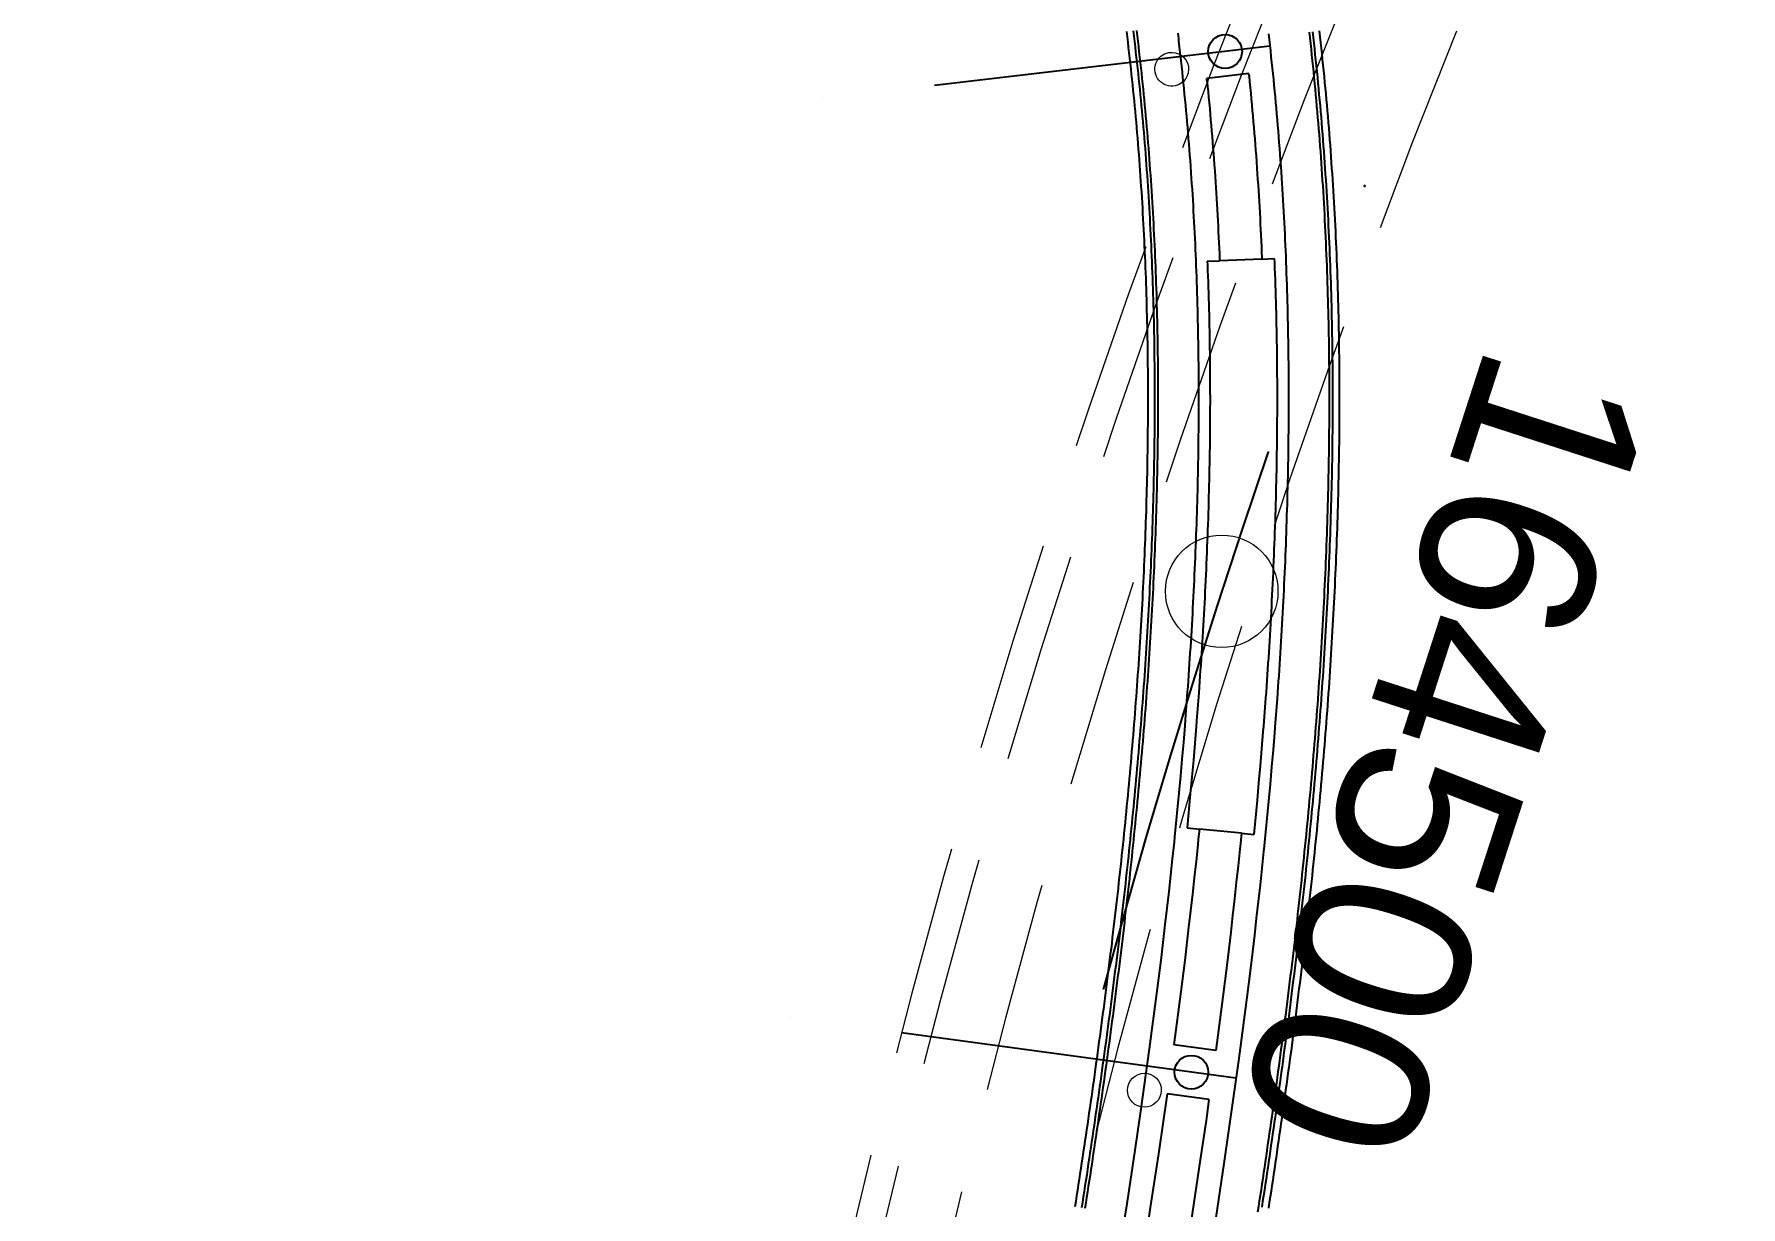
# Model space of a CAD drawing. Extents: x 2610184 to 2620710, y 1263771 to 1270672.
# Drawn here: x 2611996.2 to 2612072, y 1269742.5 to 1269794.6 of the extents above; entities that cross this region are included whole.
import ezdxf

# ---------------------------------------------------------------- set-up
doc = ezdxf.new("R2010")
doc.units = 0
doc.header["$LTSCALE"] = 5
for name, pattern in [('CADWORK_AC48', [15, 1, -14]), ('CADWORK_AC49', [55, 3, -1, 0.5, -50.5]), ('DASHDOT', [10, 5, -2.5, 0, -2.5]), ('DASHEDX2', [3.75, 2.5, -1.25])]:
    doc.linetypes.add(name, pattern=pattern)
doc.layers.get('0').update_dxf_attribs({"color": 1, "linetype": 'CONTINUOUS'})
for name, color, linetype in [('Grundriss_77', 7, 'CONTINUOUS'), ('Grundriss_90', 7, 'CONTINUOUS'), ('TunnelachseNord', 3, 'CONTINUOUS'), ('VIADUKT_BADENSTRASSE', 94, 'CONTINUOUS')]:
    doc.layers.add(name, color=color, linetype=linetype)
doc.styles.add('ARIAL', font='arial.ttf')

# ---------------------------------------------------------------- blocks, each defined once
blk = doc.blocks.new('CDWK_PTTYP10')
at = {"color": 0, "lineweight": -2}
blk.add_circle((0, 0), 0.5, dxfattribs=at)

msp = doc.modelspace()

# ---------------------------------------------------------------- linework, layer by layer
at = {"layer": 'Grundriss_77', "color": 9, "linetype": 'Continuous', "lineweight": 9}
for points in [[(2612046.898, 1269792.28, -1.017524), (2612046.623, 1269793.755, -0.982477), (2612046.898, 1269792.28)], [(2612045.944, 1269747.03, -0.997054), (2612045.115, 1269748.289, -1), (2612045.944, 1269747.03)]]:
    msp.add_lwpolyline(points, format="xyb", dxfattribs=at)
at = {"layer": 'Grundriss_77', "color": 1, "linetype": 'DASHDOT', "lineweight": 25}
msp.add_arc((2612410.452, 1269652.648), 380, 153.49903, 170.78156, dxfattribs=at)
at = {"layer": 'Grundriss_77', "color": 1, "linetype": 'DASHEDX2', "lineweight": 18, "ltscale": 0.75}
for radius in [388.175, 386.875, 378.7]:
    msp.add_arc((2612410.452, 1269652.648), radius, 157.96799, 170.78156, dxfattribs=at)
at = {"layer": 'Grundriss_90', "color": 220, "linetype": 'DASHDOT', "lineweight": 35}
msp.add_arc((2611838.686, 1269191.302), 565, 24.59307, 190.17489, dxfattribs=at)
at = {"layer": 'TunnelachseNord', "linetype": 'DASHEDX2', "lineweight": 18, "ltscale": 0.75}
msp.add_lwpolyline([(2612030.822, 1269595.722, -0.077589), (2612031.535, 1269714.144, -0.055968), (2612054.61, 1269796.649, -0.055968)], format="xyb", dxfattribs=at)
at = {"layer": 'VIADUKT_BADENSTRASSE', "color": 180, "linetype": 'CADWORK_AC49', "lineweight": -3}
for p, q in [((2612051.107, 1269794.035), (2612031.242, 1269791.715)), ((2612049.603, 1269748.192), (2612029.784, 1269750.879))]:
    msp.add_line(p, q, dxfattribs=at)
at = {"layer": 'VIADUKT_BADENSTRASSE', "color": 180, "linetype": 'CADWORK_AC48', "lineweight": -3}
for p, q in [((2612050.177, 1269792.819), (2612048.304, 1269792.6)), ((2612050.183, 1269792.703), (2612050.171, 1269792.818)), ((2612048.313, 1269792.513), (2612048.304, 1269792.6)), ((2612048.327, 1269784.487), (2612048.876, 1269784.509)), ((2612050.755, 1269784.585), (2612048.876, 1269784.509)), ((2612050.755, 1269784.585), (2612051.304, 1269784.607)), ((2612047.426, 1269759.316), (2612047.974, 1269759.262)), ((2612049.844, 1269759.075), (2612047.974, 1269759.262)), ((2612049.844, 1269759.075), (2612050.392, 1269759.02)), ((2612048.707, 1269749.424), (2612046.844, 1269749.676)), ((2612048.403, 1269747.245), (2612046.544, 1269747.497))]:
    msp.add_line(p, q, dxfattribs=at)
at = {"layer": 'VIADUKT_BADENSTRASSE', "color": 180, "linetype": 'Continuous', "lineweight": -3}
for points in [[(2612044.733, 1269794.687), (2612044.761, 1269794.451), (2612044.79, 1269794.214), (2612044.818, 1269793.978), (2612044.845, 1269793.742), (2612044.872, 1269793.505), (2612044.899, 1269793.269), (2612044.925, 1269793.032), (2612044.95, 1269792.795), (2612044.975, 1269792.558), (2612045, 1269792.321), (2612045.024, 1269792.084), (2612045.048, 1269791.847), (2612045.071, 1269791.61), (2612045.094, 1269791.372), (2612045.116, 1269791.135), (2612045.138, 1269790.897), (2612045.159, 1269790.659), (2612045.18, 1269790.422), (2612045.201, 1269790.184), (2612045.221, 1269789.946), (2612045.24, 1269789.708), (2612045.26, 1269789.47), (2612045.278, 1269789.232), (2612045.297, 1269788.994), (2612045.314, 1269788.755), (2612045.332, 1269788.517), (2612045.348, 1269788.279), (2612045.365, 1269788.04), (2612045.381, 1269787.801), (2612045.397, 1269787.563), (2612045.412, 1269787.324), (2612045.427, 1269787.085), (2612045.441, 1269786.846), (2612045.455, 1269786.607), (2612045.468, 1269786.368), (2612045.481, 1269786.129), (2612045.494, 1269785.89), (2612045.506, 1269785.651), (2612045.518, 1269785.411), (2612045.529, 1269785.172), (2612045.54, 1269784.933), (2612045.551, 1269784.693), (2612045.561, 1269784.454), (2612045.571, 1269784.214), (2612045.58, 1269783.974), (2612045.589, 1269783.735), (2612045.597, 1269783.495), (2612045.605, 1269783.255), (2612045.613, 1269783.015), (2612045.62, 1269782.775), (2612045.627, 1269782.535), (2612045.633, 1269782.295), (2612045.639, 1269782.055), (2612045.645, 1269781.814), (2612045.65, 1269781.574), (2612045.655, 1269781.334), (2612045.659, 1269781.093), (2612045.664, 1269780.853), (2612045.667, 1269780.613), (2612045.671, 1269780.372), (2612045.673, 1269780.131), (2612045.676, 1269779.891), (2612045.678, 1269779.65), (2612045.68, 1269779.409), (2612045.681, 1269779.169), (2612045.682, 1269778.928), (2612045.683, 1269778.687), (2612045.683, 1269778.446), (2612045.683, 1269778.205), (2612045.682, 1269777.964), (2612045.681, 1269777.723), (2612045.68, 1269777.482), (2612045.678, 1269777.241), (2612045.677, 1269776.999), (2612045.674, 1269776.758), (2612045.671, 1269776.517), (2612045.668, 1269776.276), (2612045.665, 1269776.034), (2612045.661, 1269775.793), (2612045.657, 1269775.551), (2612045.652, 1269775.31), (2612045.648, 1269775.068), (2612045.642, 1269774.827), (2612045.637, 1269774.585), (2612045.631, 1269774.344), (2612045.625, 1269774.102), (2612045.618, 1269773.86), (2612045.611, 1269773.619), (2612045.604, 1269773.377), (2612045.596, 1269773.135), (2612045.588, 1269772.893), (2612045.58, 1269772.651), (2612045.571, 1269772.409), (2612045.562, 1269772.167), (2612045.553, 1269771.925), (2612045.543, 1269771.683), (2612045.533, 1269771.441), (2612045.523, 1269771.199), (2612045.512, 1269770.957), (2612045.501, 1269770.715), (2612045.49, 1269770.473), (2612045.478, 1269770.231), (2612045.466, 1269769.989), (2612045.454, 1269769.746), (2612045.441, 1269769.504), (2612045.428, 1269769.262), (2612045.415, 1269769.019), (2612045.402, 1269768.777), (2612045.388, 1269768.535), (2612045.374, 1269768.292), (2612045.359, 1269768.05), (2612045.344, 1269767.807), (2612045.329, 1269767.565), (2612045.314, 1269767.322), (2612045.298, 1269767.08), (2612045.282, 1269766.837), (2612045.266, 1269766.594), (2612045.249, 1269766.352), (2612045.232, 1269766.109), (2612045.215, 1269765.866), (2612045.198, 1269765.624), (2612045.18, 1269765.381), (2612045.162, 1269765.138), (2612045.144, 1269764.896), (2612045.125, 1269764.653), (2612045.106, 1269764.41), (2612045.087, 1269764.167), (2612045.068, 1269763.924), (2612045.048, 1269763.681), (2612045.028, 1269763.438), (2612045.008, 1269763.195), (2612044.987, 1269762.953), (2612044.966, 1269762.71), (2612044.945, 1269762.467), (2612044.924, 1269762.223), (2612044.902, 1269761.98), (2612044.88, 1269761.737), (2612044.858, 1269761.494), (2612044.836, 1269761.251), (2612044.813, 1269761.008), (2612044.79, 1269760.765), (2612044.767, 1269760.522), (2612044.743, 1269760.279), (2612044.72, 1269760.035), (2612044.696, 1269759.792), (2612044.671, 1269759.549), (2612044.647, 1269759.306), (2612044.622, 1269759.062), (2612044.597, 1269758.819), (2612044.572, 1269758.576), (2612044.546, 1269758.332), (2612044.521, 1269758.089), (2612044.495, 1269757.846), (2612044.468, 1269757.602), (2612044.442, 1269757.359), (2612044.415, 1269757.116), (2612044.388, 1269756.872), (2612044.361, 1269756.629), (2612044.334, 1269756.385), (2612044.306, 1269756.142), (2612044.279, 1269755.898), (2612044.25, 1269755.655), (2612044.222, 1269755.411), (2612044.194, 1269755.167), (2612044.165, 1269754.924), (2612044.136, 1269754.68), (2612044.107, 1269754.437), (2612044.078, 1269754.193), (2612044.048, 1269753.949), (2612044.018, 1269753.706), (2612043.988, 1269753.462), (2612043.958, 1269753.218), (2612043.927, 1269752.975), (2612043.897, 1269752.731), (2612043.866, 1269752.487), (2612043.835, 1269752.243), (2612043.804, 1269751.999), (2612043.772, 1269751.756), (2612043.741, 1269751.512), (2612043.709, 1269751.268), (2612043.677, 1269751.024), (2612043.644, 1269750.78), (2612043.612, 1269750.536), (2612043.579, 1269750.292), (2612043.547, 1269750.048), (2612043.514, 1269749.804), (2612043.48, 1269749.561), (2612043.447, 1269749.317), (2612043.414, 1269749.072), (2612043.38, 1269748.828), (2612043.346, 1269748.584), (2612043.312, 1269748.34), (2612043.278, 1269748.096), (2612043.243, 1269747.852), (2612043.209, 1269747.608), (2612043.174, 1269747.364), (2612043.139, 1269747.12), (2612043.104, 1269746.876), (2612043.068, 1269746.631), (2612043.033, 1269746.387), (2612042.997, 1269746.143), (2612042.962, 1269745.899), (2612042.926, 1269745.654), (2612042.89, 1269745.41), (2612042.853, 1269745.166), (2612042.817, 1269744.921), (2612042.781, 1269744.677), (2612042.744, 1269744.433), (2612042.707, 1269744.188), (2612042.67, 1269743.944), (2612042.633, 1269743.699), (2612042.596, 1269743.455), (2612042.558, 1269743.211), (2612042.521, 1269742.966), (2612042.483, 1269742.722), (2612042.445, 1269742.477)], [(2612045.031, 1269794.723), (2612045.059, 1269794.487), (2612045.088, 1269794.25), (2612045.116, 1269794.013), (2612045.143, 1269793.776), (2612045.17, 1269793.539), (2612045.197, 1269793.302), (2612045.223, 1269793.064), (2612045.249, 1269792.827), (2612045.274, 1269792.589), (2612045.298, 1269792.352), (2612045.322, 1269792.114), (2612045.346, 1269791.876), (2612045.369, 1269791.638), (2612045.393, 1269791.4), (2612045.415, 1269791.162), (2612045.437, 1269790.924), (2612045.458, 1269790.686), (2612045.479, 1269790.448), (2612045.5, 1269790.209), (2612045.52, 1269789.971), (2612045.539, 1269789.732), (2612045.559, 1269789.494), (2612045.577, 1269789.255), (2612045.596, 1269789.016), (2612045.613, 1269788.777), (2612045.631, 1269788.539), (2612045.648, 1269788.3), (2612045.664, 1269788.06), (2612045.68, 1269787.821), (2612045.696, 1269787.582), (2612045.711, 1269787.343), (2612045.726, 1269787.103), (2612045.74, 1269786.864), (2612045.754, 1269786.624), (2612045.768, 1269786.385), (2612045.781, 1269786.145), (2612045.794, 1269785.906), (2612045.806, 1269785.666), (2612045.818, 1269785.426), (2612045.829, 1269785.186), (2612045.84, 1269784.946), (2612045.851, 1269784.706), (2612045.861, 1269784.466), (2612045.87, 1269784.226), (2612045.88, 1269783.986), (2612045.889, 1269783.745), (2612045.897, 1269783.505), (2612045.905, 1269783.265), (2612045.913, 1269783.024), (2612045.92, 1269782.784), (2612045.927, 1269782.543), (2612045.933, 1269782.303), (2612045.939, 1269782.062), (2612045.945, 1269781.821), (2612045.95, 1269781.58), (2612045.955, 1269781.34), (2612045.959, 1269781.099), (2612045.964, 1269780.858), (2612045.967, 1269780.617), (2612045.971, 1269780.376), (2612045.973, 1269780.135), (2612045.976, 1269779.894), (2612045.978, 1269779.652), (2612045.98, 1269779.411), (2612045.981, 1269779.17), (2612045.982, 1269778.929), (2612045.983, 1269778.687), (2612045.983, 1269778.446), (2612045.983, 1269778.205), (2612045.982, 1269777.963), (2612045.981, 1269777.722), (2612045.98, 1269777.48), (2612045.978, 1269777.238), (2612045.977, 1269776.997), (2612045.974, 1269776.755), (2612045.971, 1269776.513), (2612045.968, 1269776.272), (2612045.965, 1269776.03), (2612045.961, 1269775.788), (2612045.957, 1269775.546), (2612045.952, 1269775.304), (2612045.947, 1269775.062), (2612045.942, 1269774.82), (2612045.937, 1269774.578), (2612045.931, 1269774.336), (2612045.924, 1269774.094), (2612045.918, 1269773.852), (2612045.911, 1269773.61), (2612045.903, 1269773.368), (2612045.896, 1269773.125), (2612045.888, 1269772.883), (2612045.879, 1269772.641), (2612045.871, 1269772.398), (2612045.862, 1269772.156), (2612045.852, 1269771.914), (2612045.843, 1269771.671), (2612045.833, 1269771.429), (2612045.822, 1269771.186), (2612045.812, 1269770.944), (2612045.801, 1269770.701), (2612045.789, 1269770.459), (2612045.778, 1269770.216), (2612045.766, 1269769.974), (2612045.753, 1269769.731), (2612045.741, 1269769.488), (2612045.728, 1269769.246), (2612045.715, 1269769.003), (2612045.701, 1269768.76), (2612045.687, 1269768.517), (2612045.673, 1269768.275), (2612045.659, 1269768.032), (2612045.644, 1269767.789), (2612045.629, 1269767.546), (2612045.613, 1269767.303), (2612045.598, 1269767.06), (2612045.582, 1269766.817), (2612045.565, 1269766.574), (2612045.549, 1269766.331), (2612045.532, 1269766.088), (2612045.515, 1269765.845), (2612045.497, 1269765.602), (2612045.479, 1269765.359), (2612045.461, 1269765.116), (2612045.443, 1269764.873), (2612045.424, 1269764.63), (2612045.405, 1269764.386), (2612045.386, 1269764.143), (2612045.367, 1269763.9), (2612045.347, 1269763.657), (2612045.327, 1269763.414), (2612045.307, 1269763.17), (2612045.286, 1269762.927), (2612045.265, 1269762.684), (2612045.244, 1269762.44), (2612045.223, 1269762.197), (2612045.201, 1269761.954), (2612045.179, 1269761.71), (2612045.157, 1269761.467), (2612045.134, 1269761.223), (2612045.112, 1269760.98), (2612045.089, 1269760.737), (2612045.065, 1269760.493), (2612045.042, 1269760.25), (2612045.018, 1269760.006), (2612044.994, 1269759.763), (2612044.97, 1269759.519), (2612044.945, 1269759.275), (2612044.921, 1269759.032), (2612044.895, 1269758.788), (2612044.87, 1269758.545), (2612044.845, 1269758.301), (2612044.819, 1269758.057), (2612044.793, 1269757.814), (2612044.767, 1269757.57), (2612044.74, 1269757.326), (2612044.714, 1269757.083), (2612044.687, 1269756.839), (2612044.659, 1269756.595), (2612044.632, 1269756.351), (2612044.604, 1269756.108), (2612044.577, 1269755.864), (2612044.549, 1269755.62), (2612044.52, 1269755.376), (2612044.492, 1269755.132), (2612044.463, 1269754.889), (2612044.434, 1269754.645), (2612044.405, 1269754.401), (2612044.375, 1269754.157), (2612044.346, 1269753.913), (2612044.316, 1269753.669), (2612044.286, 1269753.425), (2612044.256, 1269753.181), (2612044.225, 1269752.937), (2612044.194, 1269752.693), (2612044.164, 1269752.449), (2612044.132, 1269752.205), (2612044.101, 1269751.961), (2612044.07, 1269751.717), (2612044.038, 1269751.473), (2612044.006, 1269751.229), (2612043.974, 1269750.985), (2612043.942, 1269750.741), (2612043.909, 1269750.497), (2612043.877, 1269750.253), (2612043.844, 1269750.008), (2612043.811, 1269749.764), (2612043.778, 1269749.52), (2612043.744, 1269749.276), (2612043.711, 1269749.032), (2612043.677, 1269748.787), (2612043.643, 1269748.543), (2612043.609, 1269748.299), (2612043.575, 1269748.054), (2612043.54, 1269747.81), (2612043.506, 1269747.566), (2612043.471, 1269747.321), (2612043.436, 1269747.077), (2612043.401, 1269746.833), (2612043.365, 1269746.588), (2612043.33, 1269746.344), (2612043.294, 1269746.1), (2612043.258, 1269745.855), (2612043.223, 1269745.611), (2612043.186, 1269745.366), (2612043.15, 1269745.122), (2612043.114, 1269744.877), (2612043.077, 1269744.633), (2612043.04, 1269744.388), (2612043.004, 1269744.144), (2612042.967, 1269743.899), (2612042.929, 1269743.654), (2612042.892, 1269743.41), (2612042.855, 1269743.165), (2612042.817, 1269742.92), (2612042.779, 1269742.676), (2612042.742, 1269742.431)], [(2612045.179, 1269794.742), (2612045.208, 1269794.505), (2612045.237, 1269794.268), (2612045.265, 1269794.03), (2612045.292, 1269793.793), (2612045.319, 1269793.556), (2612045.346, 1269793.318), (2612045.372, 1269793.081), (2612045.398, 1269792.843), (2612045.423, 1269792.605), (2612045.448, 1269792.367), (2612045.472, 1269792.129), (2612045.496, 1269791.891), (2612045.519, 1269791.653), (2612045.542, 1269791.415), (2612045.564, 1269791.176), (2612045.586, 1269790.938), (2612045.607, 1269790.699), (2612045.629, 1269790.461), (2612045.649, 1269790.222), (2612045.669, 1269789.983), (2612045.689, 1269789.745), (2612045.708, 1269789.506), (2612045.727, 1269789.267), (2612045.745, 1269789.028), (2612045.763, 1269788.789), (2612045.781, 1269788.549), (2612045.797, 1269788.31), (2612045.814, 1269788.071), (2612045.83, 1269787.831), (2612045.846, 1269787.592), (2612045.861, 1269787.352), (2612045.876, 1269787.113), (2612045.89, 1269786.873), (2612045.904, 1269786.633), (2612045.918, 1269786.393), (2612045.931, 1269786.153), (2612045.943, 1269785.913), (2612045.956, 1269785.673), (2612045.967, 1269785.433), (2612045.979, 1269785.193), (2612045.99, 1269784.953), (2612046, 1269784.713), (2612046.01, 1269784.472), (2612046.02, 1269784.232), (2612046.029, 1269783.991), (2612046.038, 1269783.751), (2612046.047, 1269783.51), (2612046.055, 1269783.27), (2612046.063, 1269783.029), (2612046.07, 1269782.788), (2612046.077, 1269782.547), (2612046.083, 1269782.306), (2612046.089, 1269782.066), (2612046.095, 1269781.825), (2612046.1, 1269781.584), (2612046.105, 1269781.343), (2612046.109, 1269781.101), (2612046.114, 1269780.86), (2612046.117, 1269780.619), (2612046.121, 1269780.378), (2612046.123, 1269780.136), (2612046.126, 1269779.895), (2612046.128, 1269779.654), (2612046.13, 1269779.412), (2612046.131, 1269779.171), (2612046.132, 1269778.929), (2612046.133, 1269778.688), (2612046.133, 1269778.446), (2612046.133, 1269778.204), (2612046.132, 1269777.963), (2612046.131, 1269777.721), (2612046.13, 1269777.479), (2612046.128, 1269777.237), (2612046.127, 1269776.995), (2612046.124, 1269776.753), (2612046.121, 1269776.512), (2612046.118, 1269776.27), (2612046.115, 1269776.028), (2612046.111, 1269775.785), (2612046.107, 1269775.543), (2612046.102, 1269775.301), (2612046.097, 1269775.059), (2612046.092, 1269774.817), (2612046.087, 1269774.575), (2612046.081, 1269774.332), (2612046.074, 1269774.09), (2612046.068, 1269773.848), (2612046.061, 1269773.605), (2612046.053, 1269773.363), (2612046.046, 1269773.12), (2612046.038, 1269772.878), (2612046.029, 1269772.636), (2612046.021, 1269772.393), (2612046.012, 1269772.15), (2612046.002, 1269771.908), (2612045.993, 1269771.665), (2612045.982, 1269771.423), (2612045.972, 1269771.18), (2612045.961, 1269770.937), (2612045.951, 1269770.694), (2612045.939, 1269770.452), (2612045.928, 1269770.209), (2612045.915, 1269769.966), (2612045.903, 1269769.723), (2612045.891, 1269769.48), (2612045.878, 1269769.237), (2612045.864, 1269768.995), (2612045.851, 1269768.752), (2612045.837, 1269768.509), (2612045.823, 1269768.266), (2612045.808, 1269768.023), (2612045.794, 1269767.78), (2612045.778, 1269767.537), (2612045.763, 1269767.293), (2612045.747, 1269767.05), (2612045.731, 1269766.807), (2612045.715, 1269766.564), (2612045.698, 1269766.321), (2612045.681, 1269766.078), (2612045.664, 1269765.834), (2612045.647, 1269765.591), (2612045.629, 1269765.348), (2612045.611, 1269765.105), (2612045.593, 1269764.861), (2612045.574, 1269764.618), (2612045.555, 1269764.375), (2612045.536, 1269764.131), (2612045.516, 1269763.888), (2612045.496, 1269763.645), (2612045.476, 1269763.401), (2612045.456, 1269763.158), (2612045.435, 1269762.914), (2612045.415, 1269762.671), (2612045.393, 1269762.427), (2612045.372, 1269762.184), (2612045.35, 1269761.94), (2612045.328, 1269761.697), (2612045.306, 1269761.453), (2612045.284, 1269761.21), (2612045.261, 1269760.966), (2612045.238, 1269760.722), (2612045.215, 1269760.479), (2612045.191, 1269760.235), (2612045.167, 1269759.992), (2612045.143, 1269759.748), (2612045.119, 1269759.504), (2612045.094, 1269759.26), (2612045.07, 1269759.017), (2612045.045, 1269758.773), (2612045.019, 1269758.529), (2612044.994, 1269758.285), (2612044.968, 1269758.042), (2612044.942, 1269757.798), (2612044.916, 1269757.554), (2612044.889, 1269757.31), (2612044.863, 1269757.066), (2612044.836, 1269756.822), (2612044.809, 1269756.579), (2612044.781, 1269756.335), (2612044.753, 1269756.091), (2612044.726, 1269755.847), (2612044.698, 1269755.603), (2612044.669, 1269755.359), (2612044.641, 1269755.115), (2612044.612, 1269754.871), (2612044.583, 1269754.627), (2612044.554, 1269754.383), (2612044.524, 1269754.139), (2612044.495, 1269753.895), (2612044.465, 1269753.651), (2612044.435, 1269753.407), (2612044.404, 1269753.163), (2612044.374, 1269752.919), (2612044.343, 1269752.675), (2612044.312, 1269752.43), (2612044.281, 1269752.186), (2612044.25, 1269751.942), (2612044.218, 1269751.698), (2612044.187, 1269751.454), (2612044.155, 1269751.21), (2612044.123, 1269750.965), (2612044.091, 1269750.721), (2612044.058, 1269750.477), (2612044.025, 1269750.233), (2612043.993, 1269749.988), (2612043.96, 1269749.744), (2612043.926, 1269749.5), (2612043.893, 1269749.255), (2612043.859, 1269749.011), (2612043.826, 1269748.767), (2612043.792, 1269748.522), (2612043.757, 1269748.278), (2612043.723, 1269748.034), (2612043.689, 1269747.789), (2612043.654, 1269747.545), (2612043.619, 1269747.3), (2612043.584, 1269747.056), (2612043.549, 1269746.811), (2612043.514, 1269746.567), (2612043.478, 1269746.322), (2612043.443, 1269746.078), (2612043.407, 1269745.833), (2612043.371, 1269745.589), (2612043.335, 1269745.344), (2612043.299, 1269745.1), (2612043.262, 1269744.855), (2612043.226, 1269744.61), (2612043.189, 1269744.366), (2612043.152, 1269744.121), (2612043.115, 1269743.876), (2612043.078, 1269743.632), (2612043.04, 1269743.387), (2612043.003, 1269743.142), (2612042.965, 1269742.898), (2612042.928, 1269742.653), (2612042.89, 1269742.408)], [(2612052.853, 1269794.663), (2612052.881, 1269794.411), (2612052.91, 1269794.158), (2612052.937, 1269793.905), (2612052.965, 1269793.653), (2612052.991, 1269793.4), (2612053.018, 1269793.147), (2612053.043, 1269792.894), (2612053.069, 1269792.641), (2612053.093, 1269792.388), (2612053.118, 1269792.135), (2612053.141, 1269791.882), (2612053.165, 1269791.629), (2612053.187, 1269791.376), (2612053.21, 1269791.123), (2612053.231, 1269790.87), (2612053.253, 1269790.616), (2612053.274, 1269790.363), (2612053.294, 1269790.11), (2612053.314, 1269789.857), (2612053.334, 1269789.604), (2612053.352, 1269789.35), (2612053.371, 1269789.097), (2612053.389, 1269788.844), (2612053.406, 1269788.59), (2612053.423, 1269788.337), (2612053.44, 1269788.084), (2612053.456, 1269787.83), (2612053.472, 1269787.577), (2612053.487, 1269787.323), (2612053.502, 1269787.07), (2612053.516, 1269786.816), (2612053.53, 1269786.563), (2612053.543, 1269786.309), (2612053.556, 1269786.056), (2612053.568, 1269785.802), (2612053.581, 1269785.549), (2612053.592, 1269785.295), (2612053.603, 1269785.042), (2612053.614, 1269784.788), (2612053.624, 1269784.535), (2612053.634, 1269784.281), (2612053.643, 1269784.028), (2612053.652, 1269783.774), (2612053.661, 1269783.521), (2612053.669, 1269783.267), (2612053.677, 1269783.014), (2612053.684, 1269782.76), (2612053.691, 1269782.507), (2612053.697, 1269782.253), (2612053.703, 1269781.999), (2612053.708, 1269781.746), (2612053.714, 1269781.492), (2612053.718, 1269781.239), (2612053.723, 1269780.985), (2612053.726, 1269780.732), (2612053.73, 1269780.478), (2612053.733, 1269780.225), (2612053.736, 1269779.971), (2612053.738, 1269779.718), (2612053.74, 1269779.464), (2612053.741, 1269779.211), (2612053.742, 1269778.957), (2612053.743, 1269778.704), (2612053.743, 1269778.45), (2612053.743, 1269778.197), (2612053.742, 1269777.944), (2612053.741, 1269777.69), (2612053.74, 1269777.437), (2612053.738, 1269777.183), (2612053.736, 1269776.93), (2612053.734, 1269776.676), (2612053.731, 1269776.423), (2612053.727, 1269776.17), (2612053.724, 1269775.917), (2612053.72, 1269775.663), (2612053.716, 1269775.41), (2612053.711, 1269775.157), (2612053.706, 1269774.903), (2612053.7, 1269774.65), (2612053.694, 1269774.397), (2612053.688, 1269774.144), (2612053.682, 1269773.891), (2612053.675, 1269773.637), (2612053.667, 1269773.384), (2612053.66, 1269773.131), (2612053.652, 1269772.878), (2612053.643, 1269772.625), (2612053.635, 1269772.372), (2612053.625, 1269772.119), (2612053.616, 1269771.866), (2612053.606, 1269771.613), (2612053.596, 1269771.36), (2612053.586, 1269771.107), (2612053.575, 1269770.854), (2612053.564, 1269770.601), (2612053.552, 1269770.349), (2612053.541, 1269770.096), (2612053.528, 1269769.843), (2612053.516, 1269769.59), (2612053.503, 1269769.337), (2612053.49, 1269769.085), (2612053.477, 1269768.832), (2612053.463, 1269768.579), (2612053.449, 1269768.327), (2612053.434, 1269768.074), (2612053.42, 1269767.822), (2612053.404, 1269767.569), (2612053.389, 1269767.317), (2612053.373, 1269767.064), (2612053.357, 1269766.812), (2612053.341, 1269766.559), (2612053.325, 1269766.307), (2612053.308, 1269766.054), (2612053.29, 1269765.802), (2612053.273, 1269765.55), (2612053.255, 1269765.297), (2612053.237, 1269765.045), (2612053.218, 1269764.793), (2612053.2, 1269764.541), (2612053.181, 1269764.289), (2612053.161, 1269764.037), (2612053.142, 1269763.785), (2612053.122, 1269763.532), (2612053.102, 1269763.28), (2612053.081, 1269763.028), (2612053.06, 1269762.777), (2612053.039, 1269762.525), (2612053.018, 1269762.273), (2612052.996, 1269762.021), (2612052.975, 1269761.769), (2612052.952, 1269761.517), (2612052.93, 1269761.266), (2612052.907, 1269761.014), (2612052.884, 1269760.762), (2612052.861, 1269760.511), (2612052.838, 1269760.259), (2612052.814, 1269760.007), (2612052.79, 1269759.756), (2612052.766, 1269759.504), (2612052.741, 1269759.253), (2612052.716, 1269759.001), (2612052.691, 1269758.75), (2612052.666, 1269758.499), (2612052.64, 1269758.247), (2612052.615, 1269757.996), (2612052.589, 1269757.745), (2612052.562, 1269757.494), (2612052.536, 1269757.243), (2612052.509, 1269756.991), (2612052.482, 1269756.74), (2612052.455, 1269756.489), (2612052.427, 1269756.238), (2612052.399, 1269755.987), (2612052.372, 1269755.736), (2612052.343, 1269755.485), (2612052.315, 1269755.235), (2612052.286, 1269754.984), (2612052.257, 1269754.733), (2612052.228, 1269754.482), (2612052.199, 1269754.232), (2612052.169, 1269753.981), (2612052.14, 1269753.73), (2612052.11, 1269753.48), (2612052.079, 1269753.229), (2612052.049, 1269752.979), (2612052.018, 1269752.728), (2612051.987, 1269752.478), (2612051.956, 1269752.227), (2612051.925, 1269751.977), (2612051.894, 1269751.726), (2612051.862, 1269751.476), (2612051.83, 1269751.226), (2612051.798, 1269750.976), (2612051.766, 1269750.726), (2612051.733, 1269750.475), (2612051.701, 1269750.225), (2612051.668, 1269749.975), (2612051.635, 1269749.725), (2612051.602, 1269749.475), (2612051.568, 1269749.225), (2612051.535, 1269748.975), (2612051.501, 1269748.725), (2612051.467, 1269748.476), (2612051.433, 1269748.226), (2612051.398, 1269747.976), (2612051.364, 1269747.726), (2612051.329, 1269747.477), (2612051.294, 1269747.227), (2612051.259, 1269746.977), (2612051.224, 1269746.728), (2612051.189, 1269746.478), (2612051.153, 1269746.229), (2612051.118, 1269745.979), (2612051.082, 1269745.73), (2612051.046, 1269745.48), (2612051.009, 1269745.231), (2612050.973, 1269744.982), (2612050.937, 1269744.732), (2612050.9, 1269744.483), (2612050.863, 1269744.234), (2612050.826, 1269743.985), (2612050.789, 1269743.736), (2612050.752, 1269743.487), (2612050.715, 1269743.237), (2612050.677, 1269742.988), (2612050.639, 1269742.739), (2612050.602, 1269742.49), (2612050.564, 1269742.242)], [(2612053.002, 1269794.681), (2612053.03, 1269794.427), (2612053.059, 1269794.175), (2612053.086, 1269793.921), (2612053.114, 1269793.668), (2612053.14, 1269793.415), (2612053.167, 1269793.162), (2612053.192, 1269792.909), (2612053.218, 1269792.656), (2612053.243, 1269792.402), (2612053.267, 1269792.149), (2612053.291, 1269791.896), (2612053.314, 1269791.643), (2612053.337, 1269791.389), (2612053.359, 1269791.136), (2612053.381, 1269790.882), (2612053.403, 1269790.629), (2612053.423, 1269790.375), (2612053.444, 1269790.122), (2612053.463, 1269789.868), (2612053.483, 1269789.615), (2612053.502, 1269789.361), (2612053.521, 1269789.108), (2612053.538, 1269788.854), (2612053.556, 1269788.601), (2612053.573, 1269788.347), (2612053.59, 1269788.093), (2612053.606, 1269787.839), (2612053.622, 1269787.586), (2612053.637, 1269787.332), (2612053.651, 1269787.078), (2612053.666, 1269786.825), (2612053.68, 1269786.571), (2612053.693, 1269786.317), (2612053.706, 1269786.063), (2612053.718, 1269785.81), (2612053.73, 1269785.556), (2612053.742, 1269785.302), (2612053.753, 1269785.048), (2612053.764, 1269784.795), (2612053.774, 1269784.541), (2612053.784, 1269784.287), (2612053.793, 1269784.033), (2612053.802, 1269783.779), (2612053.811, 1269783.526), (2612053.819, 1269783.272), (2612053.827, 1269783.018), (2612053.834, 1269782.764), (2612053.841, 1269782.51), (2612053.847, 1269782.257), (2612053.853, 1269782.003), (2612053.858, 1269781.749), (2612053.864, 1269781.495), (2612053.868, 1269781.241), (2612053.872, 1269780.988), (2612053.876, 1269780.734), (2612053.88, 1269780.48), (2612053.883, 1269780.226), (2612053.886, 1269779.973), (2612053.888, 1269779.719), (2612053.89, 1269779.465), (2612053.891, 1269779.211), (2612053.892, 1269778.958), (2612053.893, 1269778.704), (2612053.893, 1269778.45), (2612053.893, 1269778.197), (2612053.892, 1269777.943), (2612053.891, 1269777.689), (2612053.89, 1269777.436), (2612053.888, 1269777.182), (2612053.886, 1269776.929), (2612053.884, 1269776.675), (2612053.881, 1269776.421), (2612053.877, 1269776.168), (2612053.874, 1269775.914), (2612053.87, 1269775.661), (2612053.866, 1269775.407), (2612053.861, 1269775.154), (2612053.856, 1269774.9), (2612053.85, 1269774.647), (2612053.844, 1269774.393), (2612053.838, 1269774.14), (2612053.832, 1269773.887), (2612053.824, 1269773.633), (2612053.817, 1269773.38), (2612053.81, 1269773.127), (2612053.802, 1269772.873), (2612053.793, 1269772.62), (2612053.784, 1269772.367), (2612053.775, 1269772.114), (2612053.766, 1269771.86), (2612053.756, 1269771.607), (2612053.746, 1269771.354), (2612053.736, 1269771.101), (2612053.725, 1269770.848), (2612053.714, 1269770.595), (2612053.702, 1269770.342), (2612053.69, 1269770.089), (2612053.678, 1269769.836), (2612053.666, 1269769.583), (2612053.653, 1269769.33), (2612053.64, 1269769.077), (2612053.626, 1269768.824), (2612053.613, 1269768.571), (2612053.599, 1269768.318), (2612053.584, 1269768.065), (2612053.569, 1269767.813), (2612053.554, 1269767.56), (2612053.539, 1269767.307), (2612053.523, 1269767.055), (2612053.507, 1269766.802), (2612053.491, 1269766.549), (2612053.474, 1269766.297), (2612053.457, 1269766.044), (2612053.44, 1269765.792), (2612053.422, 1269765.539), (2612053.405, 1269765.287), (2612053.386, 1269765.034), (2612053.368, 1269764.782), (2612053.349, 1269764.53), (2612053.33, 1269764.277), (2612053.311, 1269764.025), (2612053.291, 1269763.773), (2612053.271, 1269763.521), (2612053.251, 1269763.268), (2612053.231, 1269763.016), (2612053.21, 1269762.764), (2612053.189, 1269762.512), (2612053.168, 1269762.26), (2612053.146, 1269762.008), (2612053.124, 1269761.756), (2612053.102, 1269761.504), (2612053.079, 1269761.252), (2612053.057, 1269761), (2612053.034, 1269760.749), (2612053.011, 1269760.497), (2612052.987, 1269760.245), (2612052.963, 1269759.993), (2612052.939, 1269759.742), (2612052.915, 1269759.49), (2612052.89, 1269759.238), (2612052.866, 1269758.987), (2612052.841, 1269758.735), (2612052.815, 1269758.484), (2612052.79, 1269758.232), (2612052.764, 1269757.981), (2612052.738, 1269757.729), (2612052.711, 1269757.478), (2612052.685, 1269757.227), (2612052.658, 1269756.975), (2612052.631, 1269756.724), (2612052.604, 1269756.473), (2612052.576, 1269756.222), (2612052.549, 1269755.971), (2612052.521, 1269755.72), (2612052.492, 1269755.469), (2612052.464, 1269755.218), (2612052.435, 1269754.967), (2612052.406, 1269754.716), (2612052.377, 1269754.465), (2612052.348, 1269754.214), (2612052.318, 1269753.963), (2612052.289, 1269753.712), (2612052.259, 1269753.462), (2612052.228, 1269753.211), (2612052.198, 1269752.96), (2612052.167, 1269752.71), (2612052.136, 1269752.459), (2612052.105, 1269752.209), (2612052.074, 1269751.958), (2612052.043, 1269751.708), (2612052.011, 1269751.457), (2612051.979, 1269751.207), (2612051.947, 1269750.957), (2612051.915, 1269750.706), (2612051.882, 1269750.456), (2612051.849, 1269750.206), (2612051.817, 1269749.956), (2612051.784, 1269749.705), (2612051.75, 1269749.455), (2612051.717, 1269749.205), (2612051.683, 1269748.955), (2612051.649, 1269748.705), (2612051.615, 1269748.455), (2612051.581, 1269748.205), (2612051.547, 1269747.956), (2612051.512, 1269747.706), (2612051.478, 1269747.456), (2612051.443, 1269747.206), (2612051.408, 1269746.956), (2612051.373, 1269746.707), (2612051.337, 1269746.457), (2612051.302, 1269746.207), (2612051.266, 1269745.958), (2612051.23, 1269745.708), (2612051.194, 1269745.459), (2612051.158, 1269745.209), (2612051.122, 1269744.96), (2612051.085, 1269744.711), (2612051.048, 1269744.461), (2612051.012, 1269744.212), (2612050.975, 1269743.963), (2612050.938, 1269743.713), (2612050.9, 1269743.464), (2612050.863, 1269743.215), (2612050.825, 1269742.966), (2612050.788, 1269742.717), (2612050.75, 1269742.468)], [(2612053.3, 1269794.715), (2612053.328, 1269794.461), (2612053.357, 1269794.208), (2612053.385, 1269793.954), (2612053.412, 1269793.7), (2612053.439, 1269793.447), (2612053.465, 1269793.193), (2612053.491, 1269792.939), (2612053.517, 1269792.685), (2612053.541, 1269792.431), (2612053.566, 1269792.178), (2612053.589, 1269791.924), (2612053.613, 1269791.67), (2612053.636, 1269791.416), (2612053.658, 1269791.162), (2612053.68, 1269790.908), (2612053.701, 1269790.654), (2612053.722, 1269790.4), (2612053.743, 1269790.146), (2612053.763, 1269789.892), (2612053.782, 1269789.638), (2612053.801, 1269789.383), (2612053.82, 1269789.129), (2612053.838, 1269788.875), (2612053.855, 1269788.621), (2612053.872, 1269788.367), (2612053.889, 1269788.113), (2612053.905, 1269787.858), (2612053.921, 1269787.604), (2612053.936, 1269787.35), (2612053.951, 1269787.096), (2612053.965, 1269786.841), (2612053.979, 1269786.587), (2612053.992, 1269786.333), (2612054.006, 1269786.078), (2612054.018, 1269785.824), (2612054.03, 1269785.57), (2612054.042, 1269785.316), (2612054.053, 1269785.061), (2612054.063, 1269784.807), (2612054.074, 1269784.553), (2612054.084, 1269784.298), (2612054.093, 1269784.044), (2612054.102, 1269783.79), (2612054.111, 1269783.535), (2612054.119, 1269783.281), (2612054.126, 1269783.027), (2612054.133, 1269782.772), (2612054.14, 1269782.518), (2612054.147, 1269782.264), (2612054.153, 1269782.01), (2612054.158, 1269781.755), (2612054.163, 1269781.501), (2612054.168, 1269781.247), (2612054.172, 1269780.993), (2612054.176, 1269780.738), (2612054.18, 1269780.484), (2612054.183, 1269780.23), (2612054.186, 1269779.976), (2612054.188, 1269779.721), (2612054.19, 1269779.467), (2612054.191, 1269779.213), (2612054.192, 1269778.959), (2612054.193, 1269778.705), (2612054.193, 1269778.45), (2612054.193, 1269778.196), (2612054.192, 1269777.942), (2612054.191, 1269777.688), (2612054.19, 1269777.434), (2612054.188, 1269777.18), (2612054.186, 1269776.926), (2612054.184, 1269776.672), (2612054.181, 1269776.418), (2612054.177, 1269776.164), (2612054.174, 1269775.91), (2612054.17, 1269775.656), (2612054.165, 1269775.402), (2612054.161, 1269775.148), (2612054.156, 1269774.894), (2612054.15, 1269774.64), (2612054.144, 1269774.386), (2612054.138, 1269774.132), (2612054.131, 1269773.879), (2612054.124, 1269773.625), (2612054.117, 1269773.371), (2612054.109, 1269773.117), (2612054.101, 1269772.864), (2612054.093, 1269772.61), (2612054.084, 1269772.356), (2612054.075, 1269772.103), (2612054.066, 1269771.849), (2612054.056, 1269771.595), (2612054.046, 1269771.342), (2612054.035, 1269771.088), (2612054.025, 1269770.835), (2612054.013, 1269770.581), (2612054.002, 1269770.328), (2612053.99, 1269770.074), (2612053.978, 1269769.821), (2612053.965, 1269769.568), (2612053.953, 1269769.314), (2612053.939, 1269769.061), (2612053.926, 1269768.808), (2612053.912, 1269768.555), (2612053.898, 1269768.301), (2612053.884, 1269768.048), (2612053.869, 1269767.795), (2612053.854, 1269767.542), (2612053.838, 1269767.289), (2612053.823, 1269767.036), (2612053.807, 1269766.783), (2612053.79, 1269766.53), (2612053.774, 1269766.277), (2612053.757, 1269766.024), (2612053.739, 1269765.771), (2612053.722, 1269765.518), (2612053.704, 1269765.265), (2612053.686, 1269765.013), (2612053.667, 1269764.76), (2612053.648, 1269764.507), (2612053.629, 1269764.255), (2612053.61, 1269764.002), (2612053.59, 1269763.749), (2612053.57, 1269763.497), (2612053.55, 1269763.244), (2612053.53, 1269762.992), (2612053.509, 1269762.739), (2612053.488, 1269762.487), (2612053.466, 1269762.235), (2612053.445, 1269761.982), (2612053.423, 1269761.73), (2612053.401, 1269761.478), (2612053.378, 1269761.225), (2612053.356, 1269760.973), (2612053.333, 1269760.721), (2612053.309, 1269760.469), (2612053.286, 1269760.217), (2612053.262, 1269759.965), (2612053.238, 1269759.713), (2612053.214, 1269759.461), (2612053.189, 1269759.209), (2612053.164, 1269758.957), (2612053.139, 1269758.705), (2612053.114, 1269758.453), (2612053.088, 1269758.202), (2612053.062, 1269757.95), (2612053.036, 1269757.698), (2612053.01, 1269757.447), (2612052.983, 1269757.195), (2612052.956, 1269756.944), (2612052.929, 1269756.692), (2612052.902, 1269756.441), (2612052.875, 1269756.189), (2612052.847, 1269755.938), (2612052.819, 1269755.686), (2612052.79, 1269755.435), (2612052.762, 1269755.184), (2612052.733, 1269754.933), (2612052.704, 1269754.681), (2612052.675, 1269754.43), (2612052.646, 1269754.179), (2612052.616, 1269753.928), (2612052.586, 1269753.677), (2612052.556, 1269753.426), (2612052.526, 1269753.175), (2612052.496, 1269752.924), (2612052.465, 1269752.673), (2612052.434, 1269752.422), (2612052.403, 1269752.172), (2612052.372, 1269751.921), (2612052.34, 1269751.67), (2612052.308, 1269751.42), (2612052.277, 1269751.169), (2612052.244, 1269750.918), (2612052.212, 1269750.668), (2612052.18, 1269750.417), (2612052.147, 1269750.167), (2612052.114, 1269749.916), (2612052.081, 1269749.666), (2612052.048, 1269749.416), (2612052.014, 1269749.165), (2612051.981, 1269748.915), (2612051.947, 1269748.665), (2612051.913, 1269748.415), (2612051.879, 1269748.165), (2612051.844, 1269747.915), (2612051.81, 1269747.665), (2612051.775, 1269747.414), (2612051.74, 1269747.165), (2612051.705, 1269746.915), (2612051.67, 1269746.665), (2612051.634, 1269746.415), (2612051.599, 1269746.165), (2612051.563, 1269745.915), (2612051.527, 1269745.666), (2612051.491, 1269745.416), (2612051.455, 1269745.166), (2612051.418, 1269744.917), (2612051.382, 1269744.667), (2612051.345, 1269744.418), (2612051.308, 1269744.168), (2612051.271, 1269743.919), (2612051.234, 1269743.669), (2612051.197, 1269743.42), (2612051.16, 1269743.171), (2612051.122, 1269742.921), (2612051.084, 1269742.672), (2612051.046, 1269742.423)]]:
    msp.add_lwpolyline(points, dxfattribs=at)
at = {"layer": 'VIADUKT_BADENSTRASSE', "color": 180, "linetype": 'CADWORK_AC48', "lineweight": -3}
for points in [[(2612047.012, 1269794.62), (2612047.042, 1269794.375), (2612047.053, 1269794.282), (2612047.07, 1269794.129), (2612047.099, 1269793.883), (2612047.127, 1269793.637), (2612047.154, 1269793.39), (2612047.181, 1269793.144), (2612047.207, 1269792.898), (2612047.233, 1269792.652), (2612047.258, 1269792.405), (2612047.283, 1269792.159), (2612047.307, 1269791.912), (2612047.331, 1269791.666), (2612047.354, 1269791.419), (2612047.377, 1269791.173), (2612047.399, 1269790.926), (2612047.421, 1269790.679), (2612047.443, 1269790.432), (2612047.464, 1269790.185), (2612047.484, 1269789.938), (2612047.504, 1269789.691), (2612047.523, 1269789.444), (2612047.542, 1269789.197), (2612047.561, 1269788.95), (2612047.579, 1269788.702), (2612047.599, 1269788.417), (2612047.616, 1269788.174), (2612047.632, 1269787.932), (2612047.648, 1269787.689), (2612047.664, 1269787.446), (2612047.678, 1269787.203), (2612047.693, 1269786.96), (2612047.707, 1269786.717), (2612047.721, 1269786.474), (2612047.734, 1269786.231), (2612047.747, 1269785.988), (2612047.759, 1269785.745), (2612047.771, 1269785.502), (2612047.782, 1269785.258), (2612047.794, 1269785.015), (2612047.804, 1269784.772), (2612047.815, 1269784.528), (2612047.824, 1269784.285), (2612047.834, 1269784.042), (2612047.843, 1269783.799), (2612047.851, 1269783.555), (2612047.859, 1269783.312), (2612047.867, 1269783.068), (2612047.874, 1269782.825), (2612047.881, 1269782.581), (2612047.888, 1269782.338), (2612047.894, 1269782.094), (2612047.899, 1269781.85), (2612047.905, 1269781.607), (2612047.91, 1269781.363), (2612047.914, 1269781.119), (2612047.918, 1269780.876), (2612047.922, 1269780.632), (2612047.925, 1269780.388), (2612047.928, 1269780.145), (2612047.931, 1269779.901), (2612047.933, 1269779.657), (2612047.934, 1269779.413), (2612047.936, 1269779.169), (2612047.937, 1269778.926), (2612047.937, 1269778.682), (2612047.938, 1269778.438), (2612047.938, 1269778.194), (2612047.937, 1269777.95), (2612047.936, 1269777.706), (2612047.935, 1269777.462), (2612047.933, 1269777.218), (2612047.931, 1269776.974), (2612047.929, 1269776.73), (2612047.926, 1269776.486), (2612047.923, 1269776.242), (2612047.919, 1269775.998), (2612047.915, 1269775.754), (2612047.911, 1269775.51), (2612047.907, 1269775.266), (2612047.902, 1269775.022), (2612047.896, 1269774.778), (2612047.891, 1269774.534), (2612047.885, 1269774.29), (2612047.878, 1269774.046), (2612047.872, 1269773.802), (2612047.865, 1269773.56), (2612047.857, 1269773.311), (2612047.85, 1269773.07), (2612047.841, 1269772.813), (2612047.832, 1269772.565), (2612047.824, 1269772.316), (2612047.814, 1269772.067), (2612047.805, 1269771.818), (2612047.795, 1269771.57), (2612047.784, 1269771.321), (2612047.774, 1269771.072), (2612047.763, 1269770.823), (2612047.751, 1269770.574), (2612047.74, 1269770.326), (2612047.728, 1269770.077), (2612047.715, 1269769.828), (2612047.703, 1269769.579), (2612047.69, 1269769.331), (2612047.676, 1269769.082), (2612047.663, 1269768.833), (2612047.649, 1269768.585), (2612047.635, 1269768.336), (2612047.62, 1269768.087), (2612047.605, 1269767.838), (2612047.59, 1269767.589), (2612047.574, 1269767.341), (2612047.558, 1269767.092), (2612047.542, 1269766.844), (2612047.526, 1269766.595), (2612047.509, 1269766.346), (2612047.492, 1269766.097), (2612047.474, 1269765.849), (2612047.457, 1269765.6), (2612047.439, 1269765.351), (2612047.344, 1269764.108), (2612047.324, 1269763.859), (2612047.263, 1269763.114), (2612047.2, 1269762.368), (2612047.134, 1269761.622), (2612047.065, 1269760.876), (2612046.874, 1269758.92), (2612046.849, 1269758.676), (2612046.772, 1269757.944), (2612046.694, 1269757.213), (2612046.614, 1269756.483), (2612046.531, 1269755.752), (2612046.447, 1269755.021), (2612046.272, 1269753.56), (2612046.1, 1269752.186), (2612045.749, 1269749.507), (2612045.361, 1269746.731), (2612045.108, 1269744.996), (2612044.748, 1269742.614), (2612044.635, 1269741.884)], [(2612051.044, 1269794.59), (2612051.073, 1269794.336), (2612051.102, 1269794.082), (2612051.13, 1269793.827), (2612051.158, 1269793.573), (2612051.185, 1269793.318), (2612051.211, 1269793.064), (2612051.238, 1269792.81), (2612051.263, 1269792.555), (2612051.288, 1269792.301), (2612051.313, 1269792.046), (2612051.337, 1269791.792), (2612051.36, 1269791.537), (2612051.384, 1269791.283), (2612051.406, 1269791.028), (2612051.428, 1269790.773), (2612051.45, 1269790.519), (2612051.471, 1269790.264), (2612051.491, 1269790.009), (2612051.511, 1269789.754), (2612051.531, 1269789.499), (2612051.55, 1269789.245), (2612051.569, 1269788.99), (2612051.59, 1269788.696), (2612051.607, 1269788.446), (2612051.624, 1269788.196), (2612051.64, 1269787.946), (2612051.656, 1269787.695), (2612051.671, 1269787.445), (2612051.686, 1269787.195), (2612051.701, 1269786.945), (2612051.715, 1269786.695), (2612051.728, 1269786.445), (2612051.742, 1269786.194), (2612051.754, 1269785.944), (2612051.767, 1269785.694), (2612051.778, 1269785.444), (2612051.79, 1269785.194), (2612051.801, 1269784.943), (2612051.811, 1269784.693), (2612051.821, 1269784.443), (2612051.831, 1269784.192), (2612051.84, 1269783.942), (2612051.849, 1269783.692), (2612051.857, 1269783.442), (2612051.865, 1269783.192), (2612051.873, 1269782.941), (2612051.88, 1269782.691), (2612051.886, 1269782.441), (2612051.893, 1269782.191), (2612051.898, 1269781.94), (2612051.904, 1269781.69), (2612051.909, 1269781.44), (2612051.914, 1269781.19), (2612051.918, 1269780.94), (2612051.922, 1269780.689), (2612051.925, 1269780.439), (2612051.928, 1269780.189), (2612051.93, 1269779.939), (2612051.933, 1269779.689), (2612051.934, 1269779.439), (2612051.936, 1269779.188), (2612051.937, 1269778.938), (2612051.937, 1269778.688), (2612051.938, 1269778.438), (2612051.938, 1269778.188), (2612051.937, 1269777.938), (2612051.936, 1269777.688), (2612051.935, 1269777.438), (2612051.933, 1269777.188), (2612051.931, 1269776.938), (2612051.928, 1269776.688), (2612051.926, 1269776.438), (2612051.922, 1269776.188), (2612051.919, 1269775.938), (2612051.915, 1269775.688), (2612051.911, 1269775.438), (2612051.906, 1269775.188), (2612051.901, 1269774.939), (2612051.895, 1269774.689), (2612051.89, 1269774.439), (2612051.884, 1269774.189), (2612051.877, 1269773.939), (2612051.87, 1269773.69), (2612051.863, 1269773.442), (2612051.855, 1269773.187), (2612051.848, 1269772.941), (2612051.839, 1269772.678), (2612051.83, 1269772.424), (2612051.821, 1269772.17), (2612051.811, 1269771.915), (2612051.802, 1269771.661), (2612051.791, 1269771.407), (2612051.781, 1269771.152), (2612051.77, 1269770.898), (2612051.759, 1269770.644), (2612051.747, 1269770.39), (2612051.735, 1269770.136), (2612051.723, 1269769.882), (2612051.71, 1269769.627), (2612051.697, 1269769.373), (2612051.684, 1269769.119), (2612051.671, 1269768.866), (2612051.657, 1269768.612), (2612051.642, 1269768.358), (2612051.628, 1269768.103), (2612051.613, 1269767.85), (2612051.598, 1269767.596), (2612051.582, 1269767.343), (2612051.566, 1269767.089), (2612051.55, 1269766.835), (2612051.534, 1269766.581), (2612051.517, 1269766.327), (2612051.5, 1269766.074), (2612051.482, 1269765.82), (2612051.464, 1269765.567), (2612051.446, 1269765.313), (2612051.428, 1269765.06), (2612051.332, 1269763.793), (2612051.312, 1269763.54), (2612051.249, 1269762.781), (2612051.185, 1269762.021), (2612051.117, 1269761.263), (2612051.048, 1269760.505), (2612050.853, 1269758.514), (2612050.828, 1269758.267), (2612050.75, 1269757.524), (2612050.671, 1269756.781), (2612050.589, 1269756.039), (2612050.505, 1269755.298), (2612050.42, 1269754.556), (2612050.242, 1269753.075), (2612050.069, 1269751.683), (2612049.712, 1269748.97), (2612049.32, 1269746.163), (2612049.065, 1269744.41), (2612048.701, 1269742.005)], [(2612050.171, 1269792.818), (2612050.183, 1269792.703), (2612050.208, 1269792.45), (2612050.233, 1269792.198), (2612050.258, 1269791.946), (2612050.282, 1269791.693), (2612050.305, 1269791.44), (2612050.328, 1269791.188), (2612050.35, 1269790.935), (2612050.372, 1269790.683), (2612050.393, 1269790.43), (2612050.414, 1269790.177), (2612050.435, 1269789.925), (2612050.455, 1269789.672), (2612050.474, 1269789.419), (2612050.493, 1269789.166), (2612050.511, 1269788.914), (2612050.532, 1269788.622), (2612050.549, 1269788.374), (2612050.566, 1269788.126), (2612050.582, 1269787.877), (2612050.598, 1269787.629), (2612050.613, 1269787.381), (2612050.628, 1269787.133), (2612050.642, 1269786.885), (2612050.656, 1269786.636), (2612050.67, 1269786.388), (2612050.683, 1269786.14), (2612050.695, 1269785.891), (2612050.708, 1269785.643), (2612050.719, 1269785.395), (2612050.731, 1269785.146), (2612050.742, 1269784.898), (2612050.752, 1269784.65), (2612050.755, 1269784.585)], [(2612048.313, 1269792.513), (2612048.338, 1269792.264), (2612048.362, 1269792.015), (2612048.386, 1269791.767), (2612048.41, 1269791.518), (2612048.433, 1269791.269), (2612048.455, 1269791.02), (2612048.477, 1269790.771), (2612048.499, 1269790.522), (2612048.52, 1269790.273), (2612048.541, 1269790.024), (2612048.561, 1269789.775), (2612048.58, 1269789.526), (2612048.599, 1269789.277), (2612048.618, 1269789.028), (2612048.636, 1269788.778), (2612048.657, 1269788.491), (2612048.674, 1269788.246), (2612048.69, 1269788.001), (2612048.706, 1269787.757), (2612048.722, 1269787.512), (2612048.737, 1269787.267), (2612048.751, 1269787.022), (2612048.765, 1269786.777), (2612048.779, 1269786.533), (2612048.792, 1269786.288), (2612048.805, 1269786.043), (2612048.818, 1269785.798), (2612048.83, 1269785.553), (2612048.841, 1269785.308), (2612048.853, 1269785.062), (2612048.863, 1269784.817), (2612048.874, 1269784.572), (2612048.876, 1269784.509)], [(2612048.327, 1269784.487), (2612048.334, 1269784.305), (2612048.343, 1269784.061), (2612048.352, 1269783.817), (2612048.361, 1269783.573), (2612048.369, 1269783.328), (2612048.377, 1269783.084), (2612048.384, 1269782.84), (2612048.391, 1269782.595), (2612048.398, 1269782.351), (2612048.404, 1269782.106), (2612048.409, 1269781.862), (2612048.415, 1269781.617), (2612048.42, 1269781.373), (2612048.424, 1269781.128), (2612048.428, 1269780.884), (2612048.432, 1269780.639), (2612048.435, 1269780.395), (2612048.438, 1269780.15), (2612048.441, 1269779.906), (2612048.443, 1269779.661), (2612048.444, 1269779.416), (2612048.446, 1269779.172), (2612048.447, 1269778.927), (2612048.447, 1269778.682), (2612048.448, 1269778.438), (2612048.448, 1269778.193), (2612048.447, 1269777.949), (2612048.446, 1269777.704), (2612048.445, 1269777.459), (2612048.443, 1269777.214), (2612048.441, 1269776.97), (2612048.439, 1269776.725), (2612048.436, 1269776.48), (2612048.433, 1269776.235), (2612048.429, 1269775.991), (2612048.425, 1269775.746), (2612048.421, 1269775.501), (2612048.416, 1269775.256), (2612048.412, 1269775.012), (2612048.406, 1269774.767), (2612048.401, 1269774.522), (2612048.395, 1269774.277), (2612048.388, 1269774.032), (2612048.382, 1269773.788), (2612048.374, 1269773.544), (2612048.367, 1269773.295), (2612048.359, 1269773.053), (2612048.351, 1269772.796), (2612048.342, 1269772.547), (2612048.333, 1269772.297), (2612048.324, 1269772.048), (2612048.314, 1269771.798), (2612048.304, 1269771.549), (2612048.294, 1269771.299), (2612048.283, 1269771.05), (2612048.272, 1269770.8), (2612048.261, 1269770.551), (2612048.249, 1269770.301), (2612048.237, 1269770.052), (2612048.225, 1269769.803), (2612048.212, 1269769.553), (2612048.199, 1269769.304), (2612048.186, 1269769.054), (2612048.172, 1269768.805), (2612048.158, 1269768.556), (2612048.144, 1269768.306), (2612048.129, 1269768.057), (2612048.114, 1269767.807), (2612048.099, 1269767.558), (2612048.083, 1269767.309), (2612048.067, 1269767.059), (2612048.051, 1269766.81), (2612048.034, 1269766.561), (2612048.018, 1269766.311), (2612048, 1269766.062), (2612047.983, 1269765.813), (2612047.965, 1269765.563), (2612047.947, 1269765.314), (2612047.852, 1269764.068), (2612047.833, 1269763.819), (2612047.771, 1269763.071), (2612047.708, 1269762.324), (2612047.641, 1269761.576), (2612047.573, 1269760.829), (2612047.426, 1269759.316)], [(2612051.304, 1269784.607), (2612051.312, 1269784.423), (2612051.321, 1269784.173), (2612051.33, 1269783.924), (2612051.339, 1269783.675), (2612051.347, 1269783.425), (2612051.355, 1269783.176), (2612051.363, 1269782.926), (2612051.37, 1269782.677), (2612051.377, 1269782.428), (2612051.383, 1269782.178), (2612051.389, 1269781.929), (2612051.394, 1269781.68), (2612051.399, 1269781.43), (2612051.404, 1269781.181), (2612051.408, 1269780.931), (2612051.412, 1269780.682), (2612051.415, 1269780.433), (2612051.418, 1269780.183), (2612051.42, 1269779.934), (2612051.423, 1269779.685), (2612051.424, 1269779.435), (2612051.426, 1269779.186), (2612051.427, 1269778.937), (2612051.427, 1269778.687), (2612051.428, 1269778.438), (2612051.428, 1269778.189), (2612051.427, 1269777.939), (2612051.426, 1269777.69), (2612051.425, 1269777.441), (2612051.423, 1269777.192), (2612051.421, 1269776.942), (2612051.418, 1269776.693), (2612051.416, 1269776.444), (2612051.412, 1269776.195), (2612051.409, 1269775.946), (2612051.405, 1269775.697), (2612051.401, 1269775.447), (2612051.396, 1269775.198), (2612051.391, 1269774.949), (2612051.386, 1269774.7), (2612051.38, 1269774.451), (2612051.374, 1269774.202), (2612051.367, 1269773.953), (2612051.36, 1269773.704), (2612051.353, 1269773.457), (2612051.346, 1269773.203), (2612051.338, 1269772.957), (2612051.329, 1269772.695), (2612051.32, 1269772.442), (2612051.311, 1269772.188), (2612051.302, 1269771.935), (2612051.292, 1269771.681), (2612051.282, 1269771.427), (2612051.271, 1269771.174), (2612051.26, 1269770.92), (2612051.249, 1269770.667), (2612051.238, 1269770.413), (2612051.226, 1269770.16), (2612051.214, 1269769.906), (2612051.201, 1269769.653), (2612051.188, 1269769.4), (2612051.175, 1269769.146), (2612051.161, 1269768.893), (2612051.148, 1269768.64), (2612051.133, 1269768.386), (2612051.119, 1269768.133), (2612051.104, 1269767.88), (2612051.089, 1269767.627), (2612051.073, 1269767.374), (2612051.057, 1269767.121), (2612051.041, 1269766.868), (2612051.025, 1269766.614), (2612051.008, 1269766.362), (2612050.991, 1269766.109), (2612050.973, 1269765.856), (2612050.956, 1269765.603), (2612050.938, 1269765.35), (2612050.919, 1269765.097), (2612050.823, 1269763.833), (2612050.803, 1269763.581), (2612050.741, 1269762.823), (2612050.677, 1269762.066), (2612050.609, 1269761.309), (2612050.54, 1269760.552), (2612050.392, 1269759.02)], [(2612047.974, 1269759.262), (2612047.928, 1269758.812), (2612047.903, 1269758.567), (2612047.827, 1269757.833), (2612047.748, 1269757.099), (2612047.667, 1269756.365), (2612047.584, 1269755.631), (2612047.499, 1269754.898), (2612047.324, 1269753.431), (2612047.152, 1269752.053), (2612046.844, 1269749.676)], [(2612049.844, 1269759.075), (2612049.799, 1269758.622), (2612049.773, 1269758.375), (2612049.696, 1269757.635), (2612049.617, 1269756.896), (2612049.536, 1269756.157), (2612049.452, 1269755.418), (2612049.367, 1269754.679), (2612049.19, 1269753.203), (2612049.017, 1269751.816), (2612048.707, 1269749.424)], [(2612046.544, 1269747.497), (2612046.156, 1269744.841), (2612045.795, 1269742.452), (2612045.682, 1269741.722), (2612045.568, 1269740.991), (2612045.376, 1269739.773), (2612045.331, 1269739.496)], [(2612048.403, 1269747.245), (2612048.271, 1269746.313), (2612048.016, 1269744.566), (2612047.654, 1269742.166), (2612047.54, 1269741.433), (2612047.426, 1269740.699), (2612047.232, 1269739.478), (2612047.188, 1269739.199)]]:
    msp.add_lwpolyline(points, dxfattribs=at)
at = {"layer": 'VIADUKT_BADENSTRASSE', "color": 180, "linetype": 'Continuous', "lineweight": -3}
for centre in [(2612049.12, 1269793.803), (2612047.621, 1269748.461)]:
    msp.add_circle(centre, 0.75, dxfattribs=at)

# ---------------------------------------------------------------- block references
at = {"layer": 'Grundriss_77', "color": 1, "lineweight": 18, "xscale": 5, "yscale": 5}
msp.add_blockref('CDWK_PTTYP10', (2612048.969, 1269769.823), dxfattribs=at)

# ---------------------------------------------------------------- texts
at = {"layer": 'Grundriss_77', "color": 1, "lineweight": 18, "style": 'ARIAL'}
msp.add_text('164500', height=7.8125, rotation=252.03986, dxfattribs=at).set_placement((2612060.831, 1269781.08))

doc.saveas('drawing.dxf')
